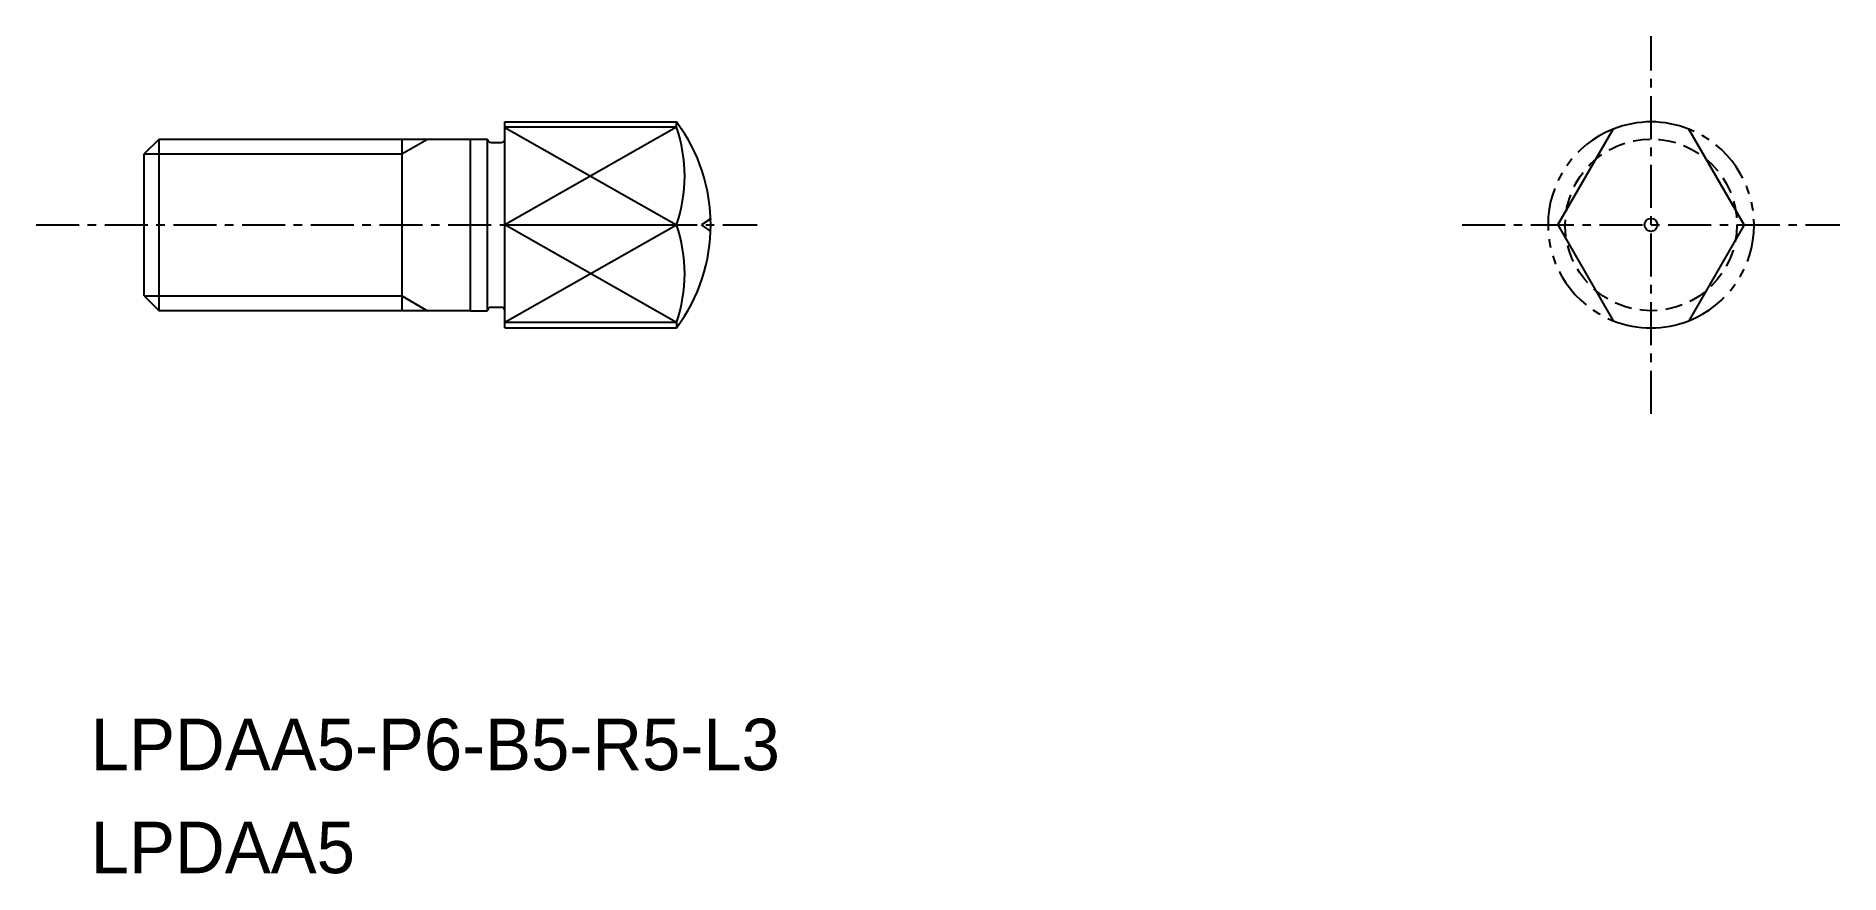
# Model space of a CAD drawing. Extents: x -2018 to -1965.5, y -553.1 to -528.7.
import ezdxf

# ---------------------------------------------------------------- set-up
doc = ezdxf.new("R2010")
doc.units = 0
for name, pattern in [('CENTER', [2, 1.25, -0.25, 0.25, -0.25]), ('DASHED', [0.75, 0.5, -0.25]), ('PHANTOM', [2.5, 1.25, -0.25, 0.25, -0.25, 0.25, -0.25])]:
    doc.linetypes.add(name, pattern=pattern)
doc.layers.get('0').update_dxf_attribs({"linetype": 'CONTINUOUS'})
doc.layers.add('CENTER', color=1, linetype='CENTER')

msp = doc.modelspace()

# ---------------------------------------------------------------- linework, layer by layer
for p, q in [((-2004.357, -537.178), (-2004.357, -531.178)), ((-2004.357, -531.178), (-1999.357, -531.178)), ((-1999.357, -531.333), (-2004.357, -531.333)), ((-1999.357, -531.333), (-1999.357, -531.178)), ((-2005.357, -531.678), (-2004.857, -531.678)), ((-2005.357, -536.678), (-2005.357, -531.678)), ((-2004.857, -536.678), (-2004.857, -531.678)), ((-2004.857, -536.678), (-2004.857, -531.678)), ((-2004.757, -531.778), (-2004.457, -531.778)), ((-2004.357, -531.678), (-2004.357, -531.678)), ((-2005.357, -536.678), (-2004.857, -536.678)), ((-2004.757, -536.578), (-2004.457, -536.578)), ((-2004.357, -536.678), (-2004.357, -536.678)), ((-1999.357, -537.024), (-2004.357, -537.024)), ((-2004.357, -537.178), (-1999.357, -537.178)), ((-1999.357, -537.024), (-1999.357, -537.178))]:
    msp.add_line(p, q)
at = {"color": 3, "linetype": 'CONTINUOUS'}
for p, q in [((-1999.357, -531.333), (-2004.357, -534.178)), ((-2004.357, -531.344), (-1999.357, -534.178)), ((-2007.357, -532.111), (-2006.607, -531.678)), ((-2014.857, -532.111), (-2007.357, -532.111)), ((-1999.357, -537.024), (-2004.357, -534.178)), ((-2004.357, -537.013), (-1999.357, -534.178)), ((-2014.857, -536.245), (-2007.357, -536.245)), ((-2007.357, -536.245), (-2006.607, -536.678))]:
    msp.add_line(p, q, dxfattribs=at)
at = {"color": 7, "linetype": 'CONTINUOUS'}
for p, q in [((-1973.688, -534.178), (-1972.077, -531.387)), ((-1968.265, -534.178), (-1969.877, -531.387)), ((-2014.424, -531.678), (-2014.857, -532.111)), ((-2014.424, -531.678), (-2005.357, -531.678)), ((-2014.424, -536.678), (-2014.424, -531.678)), ((-2007.357, -531.678), (-2007.357, -536.678)), ((-2014.857, -536.245), (-2014.857, -532.111)), ((-2004.357, -534.178), (-1999.357, -534.178)), ((-1973.688, -534.178), (-1972.077, -536.97)), ((-1968.265, -534.178), (-1969.877, -536.97)), ((-2014.857, -536.245), (-2014.424, -536.678)), ((-2005.357, -536.678), (-2014.424, -536.678))]:
    msp.add_line(p, q, dxfattribs=at)
at = {"color": 3}
for p in [(-1998.342, -533.991), (-1998.342, -534.366)]:
    msp.add_line(p, (-1998.631, -534.178), dxfattribs=at)
at = {"color": 3, "linetype": 'DASHED'}
msp.add_circle((-1970.977, -534.178), 2.5, dxfattribs=at)
msp.add_circle((-1970.977, -534.178), 0.188)
for centre, radius, start, end in [((-2003.357, -534.178), 5, 323.1301, 36.8699), ((-1970.977, -534.178), 3, 68.4898, 111.5102), ((-2004.757, -531.678), 0.1, 180, 270), ((-2004.457, -531.678), 0.1, 270, 0), ((-2004.757, -536.678), 0.1, 90, 180), ((-2004.457, -536.678), 0.1, 0, 90), ((-1970.977, -534.178), 3, 248.4898, 291.5102)]:
    msp.add_arc(centre, radius, start, end)
at = {"color": 7, "linetype": 'CONTINUOUS'}
for centre in [(-2003.453, -532.756), (-2003.453, -535.601)]:
    msp.add_arc(centre, 4.337, 340.8455, 19.1545, dxfattribs=at)
at = {"color": 3, "linetype": 'PHANTOM'}
for start, end in [(111.5102, 248.4898), (291.5102, 68.4898)]:
    msp.add_arc((-1970.977, -534.178), 3, start, end, dxfattribs=at)
at = {"layer": 'CENTER', "color": 1, "linetype": 'CENTER'}
for p, q in [((-1970.977, -539.678), (-1970.977, -528.678)), ((-2018.004, -534.178), (-1997.008, -534.178)), ((-1976.477, -534.178), (-1965.477, -534.178))]:
    msp.add_line(p, q, dxfattribs=at)

# ---------------------------------------------------------------- texts
for s, p in [('LPDAA5-P6-B5-R5-L3', (-2016.411, -550.061)), ('LPDAA5', (-2016.411, -553.061))]:
    msp.add_text(s, height=1.5).set_placement(p)

doc.saveas('drawing.dxf')
